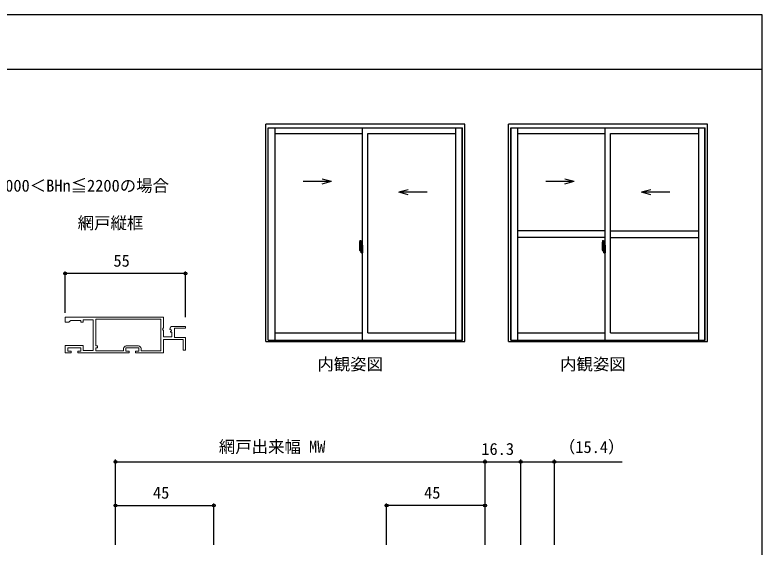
# Model space of a CAD drawing. Units: millimetres, scale not verified. Extents: x -437 to 438, y -281 to 279.
# Drawn here: x 96.5 to 438.2, y 0.2 to 243.7 of the extents above; entities that cross this region are included whole.
import ezdxf
from ezdxf.enums import TextEntityAlignment as Align

# ---------------------------------------------------------------- set-up
doc = ezdxf.new("R2010")
doc.units = ezdxf.units.MM
doc.header["$LTSCALE"] = 2
for name, color, linetype in [('0-1_USER1', 3, 'Continuous'), ('0-6_YKK_A1', 4, 'Continuous'), ('0-7_YKK_D', 6, 'Continuous'), ('0-8_YKK_ZWAK', 7, 'Continuous')]:
    doc.layers.add(name, color=color, linetype=linetype)
doc.layers.add('0-2_YKK_11', color=7, linetype='Continuous', lineweight=18)
doc.styles.add('ＭＳ ゴシック', font='')
doc.styles.get('ＭＳ ゴシック').set_extended_font_data('MS Gothic')

msp = doc.modelspace()

# ---------------------------------------------------------------- linework, layer by layer
at = {"layer": '0-2_YKK_11'}
msp.add_line((153, 92.253), (147.4, 92.253), dxfattribs=at)
for points in [[(164.5, 105.353), (119.5, 105.353), (119.5, 103.153), (121.2, 103.153), (121.5, 103.453), (122, 103.953), (126.7, 103.953), (126.7, 103.153), (127.7, 103.153), (127.7, 104.253), (132.3, 104.253), (132.3, 90.153), (127.7, 90.153), (127.7, 92.453), (119.5, 92.453), (119.5, 89.053), (122.2, 89.053), (122.2, 89.853), (120.7, 89.853), (120.7, 91.353), (126.7, 91.353), (126.7, 89.853), (125.2, 89.853), (125.2, 89.053), (148.7, 89.053), (148.7, 89.853), (147.2, 89.853), (147.2, 91.353), (153.2, 91.353), (153.2, 89.853), (151.7, 89.853), (151.7, 89.053), (164.5, 89.053), (164.5, 95.253), (173.5, 95.253), (173.5, 90.253), (174.5, 90.253), (174.5, 96.153), (169.4, 96.153), (169.4, 100.353)], [(133.5, 104.453), (163.2, 104.453), (163.2, 90.053), (154.2, 90.053), (154.2, 91.053)], [(146.2, 91.053), (146.2, 90.053), (133.5, 90.053), (133.5, 91.353), (134.3, 91.353), (134.3, 92.253), (133.5, 92.253), (133.5, 104.453)], [(167.301, 99.971), (167.552, 99.76), (167.871, 99.845), (168.141, 99.377), (167.576, 98.812), (167.683, 98.553), (168.3, 98.553), (168.3, 96.353), (164.5, 96.353), (164.5, 99.353), (164.2, 99.653), (164.047, 99.982), (164.5, 100.522), (164.5, 105.353)], [(169.4, 100.353), (174.5, 100.353), (174.5, 101.153), (168.595, 101.153)]]:
    msp.add_lwpolyline(points, dxfattribs=at)
for centre, radius, start, end in [((168.595, 99.853), 1.3, 89.99998, 174.7841), ((147.4, 91.053), 1.2, 90.00001, 179.99999), ((153, 91.053), 1.2, 0.00001, 89.99999)]:
    msp.add_arc(centre, radius, start, end, dxfattribs=at)
at = {"layer": '0-6_YKK_A1'}
for p, q in [((302.2, 193.7), (211.2, 193.7)), ((211.2, 94.27), (211.2, 193.7)), ((212.26, 94.95), (212.26, 191.965)), ((212.26, 191.965), (301.14, 191.965)), ((212.385, 94.95), (212.385, 191.965)), ((215.335, 191.965), (215.335, 94.95)), ((255.45, 94.95), (255.45, 191.965)), ((298.065, 191.965), (298.065, 94.95)), ((301.015, 94.95), (301.015, 191.965)), ((301.14, 94.947), (301.14, 191.965)), ((302.2, 94.27), (302.2, 193.7)), ((413.2, 193.7), (322.2, 193.7)), ((322.2, 94.27), (322.2, 193.7)), ((323.26, 94.95), (323.26, 191.965)), ((323.26, 191.965), (412.14, 191.965)), ((323.385, 94.95), (323.385, 191.965)), ((326.335, 191.965), (326.335, 94.95)), ((366.45, 94.95), (366.45, 191.965)), ((409.065, 191.965), (409.065, 94.95)), ((412.015, 94.95), (412.015, 191.965)), ((412.14, 94.947), (412.14, 191.965)), ((413.2, 94.27), (413.2, 193.7)), ((215.335, 189.465), (255.45, 189.465)), ((257.95, 98.3), (257.95, 189.465)), ((257.95, 189.465), (298.065, 189.465)), ((301.015, 189.465), (301.14, 189.465)), ((326.335, 189.465), (366.45, 189.465)), ((368.95, 98.3), (368.95, 189.465)), ((368.95, 189.465), (409.065, 189.465)), ((412.015, 189.465), (412.14, 189.465)), ((228.355, 167.56), (241.295, 167.56)), ((237.062, 168.694), (241.295, 167.56)), ((237.062, 166.425), (241.295, 167.56)), ((339.355, 167.56), (352.295, 167.56)), ((348.062, 168.694), (352.295, 167.56)), ((348.062, 166.425), (352.295, 167.56)), ((276.338, 163.694), (272.105, 162.56)), ((285.045, 162.56), (272.105, 162.56)), ((276.338, 161.425), (272.105, 162.56)), ((387.338, 163.694), (383.105, 162.56)), ((396.045, 162.56), (383.105, 162.56)), ((387.338, 161.425), (383.105, 162.56)), ((366.45, 144.875), (326.335, 144.875)), ((368.95, 144.875), (409.065, 144.875)), ((254.291, 140.509), (254.724, 140.524)), ((254.75, 140.499), (254.75, 137.24)), ((366.45, 141.875), (326.335, 141.875)), ((365.291, 140.509), (365.724, 140.524)), ((365.75, 140.499), (365.75, 137.24)), ((368.95, 141.875), (409.065, 141.875)), ((254.05, 138.255), (254.05, 136.038)), ((254.638, 137.392), (254.25, 137.392)), ((254.25, 136.333), (254.25, 137.392)), ((254.275, 137.32), (254.638, 137.32)), ((254.275, 136.34), (254.275, 137.32)), ((254.56, 136.943), (254.56, 136.125)), ((254.735, 136.943), (254.56, 136.943)), ((254.575, 136.498), (254.575, 136.696)), ((254.675, 137.115), (254.675, 137.165)), ((254.675, 136.943), (254.675, 136.721)), ((254.75, 136.824), (254.675, 136.824)), ((254.735, 137.24), (254.735, 136.943)), ((254.75, 137.24), (254.735, 137.24)), ((254.75, 137.28), (254.75, 136.721)), ((254.75, 136.721), (254.75, 137.073)), ((254.75, 136.782), (254.75, 137.017)), ((254.775, 137.098), (254.875, 137.1)), ((254.875, 138.205), (254.875, 137.3)), ((255, 137.3), (254.875, 137.3)), ((254.875, 136.933), (254.875, 137.246)), ((255.025, 137.275), (254.899, 137.271)), ((254.9, 137.275), (254.9, 137.3)), ((255.025, 137.275), (254.9, 137.275)), ((254.923, 136.859), (254.923, 136.191)), ((255, 138.255), (254.925, 138.255)), ((254.935, 136.859), (254.935, 135.842)), ((255.42, 136.899), (254.96, 136.883)), ((255, 138.255), (255, 137.3)), ((255, 138.23), (255.025, 138.23)), ((255.025, 138.26), (255.45, 138.275)), ((255.025, 138.26), (255.025, 137.275)), ((255.025, 138.23), (255.025, 137.275)), ((255.105, 137.015), (255.105, 136.945)), ((255.29, 137.04), (255.13, 137.04)), ((255.13, 136.92), (255.29, 136.92)), ((255.315, 137.015), (255.315, 136.945)), ((255.435, 136.885), (255.435, 135.816)), ((255.435, 136.885), (255.435, 136.879)), ((255.45, 138.275), (255.45, 134.775)), ((365.05, 138.255), (365.05, 136.038)), ((365.638, 137.392), (365.25, 137.392)), ((365.25, 136.333), (365.25, 137.392)), ((365.275, 137.32), (365.638, 137.32)), ((365.275, 136.34), (365.275, 137.32)), ((365.56, 136.943), (365.56, 136.125)), ((365.735, 136.943), (365.56, 136.943)), ((365.575, 136.498), (365.575, 136.696)), ((365.675, 137.115), (365.675, 137.165)), ((365.675, 136.943), (365.675, 136.721)), ((365.75, 136.824), (365.675, 136.824)), ((365.735, 137.24), (365.735, 136.943)), ((365.75, 137.24), (365.735, 137.24)), ((365.75, 137.28), (365.75, 136.721)), ((365.75, 136.721), (365.75, 137.073)), ((365.75, 136.782), (365.75, 137.017)), ((365.775, 137.098), (365.875, 137.1)), ((365.875, 138.205), (365.875, 137.3)), ((366, 137.3), (365.875, 137.3)), ((365.875, 136.933), (365.875, 137.246)), ((366.025, 137.275), (365.899, 137.271)), ((365.9, 137.275), (365.9, 137.3)), ((366.025, 137.275), (365.9, 137.275)), ((365.923, 136.859), (365.923, 136.191)), ((366, 138.255), (365.925, 138.255)), ((365.935, 136.859), (365.935, 135.842)), ((366.42, 136.899), (365.96, 136.883)), ((366, 138.255), (366, 137.3)), ((366, 138.23), (366.025, 138.23)), ((366.025, 138.26), (366.45, 138.275)), ((366.025, 138.26), (366.025, 137.275)), ((366.025, 138.23), (366.025, 137.275)), ((366.105, 137.015), (366.105, 136.945)), ((366.29, 137.04), (366.13, 137.04)), ((366.13, 136.92), (366.29, 136.92)), ((366.315, 137.015), (366.315, 136.945)), ((366.435, 136.885), (366.435, 135.816)), ((366.435, 136.885), (366.435, 136.879)), ((366.45, 138.275), (366.45, 134.775)), ((254.906, 136.525), (253.87, 136.525)), ((253.887, 136.525), (255.214, 136.525)), ((254.098, 135.988), (254.305, 135.981)), ((254.25, 136.33), (254.25, 136.333)), ((254.251, 136.283), (254.25, 136.33)), ((254.251, 136.293), (254.25, 136.33)), ((254.305, 136.153), (254.305, 135.981)), ((254.52, 136.153), (254.305, 136.153)), ((254.34, 136.084), (254.305, 136.084)), ((254.34, 136.036), (254.575, 136.036)), ((254.34, 135.905), (254.34, 136.036)), ((254.34, 135.89), (254.34, 135.905)), ((254.34, 135.89), (254.629, 135.89)), ((254.45, 135.637), (254.45, 135.587)), ((254.638, 135.587), (254.45, 135.587)), ((254.475, 135.662), (254.638, 135.662)), ((254.52, 136.16), (254.52, 136.125)), ((254.56, 136.16), (254.52, 136.16)), ((254.575, 136.611), (254.56, 136.611)), ((254.575, 136.497), (254.575, 136.498)), ((254.575, 136.497), (254.675, 136.497)), ((254.575, 136.423), (254.575, 136.497)), ((254.575, 136.423), (254.675, 136.423)), ((254.575, 136.377), (254.575, 136.423)), ((254.575, 136.377), (254.675, 136.377)), ((254.575, 136.184), (254.575, 136.377)), ((254.575, 136.184), (254.675, 136.184)), ((254.575, 136.129), (254.575, 136.184)), ((254.575, 136.129), (254.675, 136.129)), ((254.575, 136.125), (254.575, 136.129)), ((254.6, 136.525), (255.624, 136.525)), ((254.675, 136.084), (254.663, 136.084)), ((254.845, 136.498), (254.675, 136.498)), ((254.675, 136.497), (254.675, 136.498)), ((254.675, 136.497), (254.675, 135.699)), ((254.675, 136.423), (254.675, 136.497)), ((254.675, 136.377), (254.675, 136.423)), ((254.675, 136.184), (254.675, 136.377)), ((254.675, 136.354), (254.675, 136.084)), ((254.675, 136.129), (254.675, 136.184)), ((254.675, 136.125), (254.675, 136.129)), ((254.675, 136.125), (254.675, 135.994)), ((254.675, 135.994), (254.675, 135.982)), ((254.675, 135.982), (254.675, 135.93)), ((254.75, 135.977), (254.75, 136.498)), ((254.75, 136.498), (254.75, 135.699)), ((254.875, 135.95), (254.775, 135.952)), ((254.875, 135.804), (254.875, 136.117)), ((254.875, 134.845), (254.875, 135.75)), ((255, 135.75), (254.875, 135.75)), ((255.025, 135.775), (254.899, 135.779)), ((254.9, 135.775), (254.9, 135.75)), ((255.025, 135.775), (254.9, 135.775)), ((255, 134.795), (254.925, 134.795)), ((254.96, 135.817), (255.42, 135.801)), ((255, 135.925), (255, 135.868)), ((255, 134.795), (255, 135.75)), ((255, 134.82), (255.025, 134.82)), ((255.375, 135.95), (255.025, 135.95)), ((255.025, 135.843), (255.375, 135.843)), ((255.025, 134.82), (255.025, 135.775)), ((255.4, 135.925), (255.4, 135.868)), ((255.45, 136.663), (255.435, 136.663)), ((255.45, 136.338), (255.435, 136.338)), ((365.906, 136.525), (364.87, 136.525)), ((364.887, 136.525), (366.214, 136.525)), ((365.098, 135.988), (365.305, 135.981)), ((365.25, 136.33), (365.25, 136.333)), ((365.251, 136.283), (365.25, 136.33)), ((365.251, 136.293), (365.25, 136.33)), ((365.305, 136.153), (365.305, 135.981)), ((365.52, 136.153), (365.305, 136.153)), ((365.34, 136.084), (365.305, 136.084)), ((365.34, 136.036), (365.575, 136.036)), ((365.34, 135.905), (365.34, 136.036)), ((365.34, 135.89), (365.34, 135.905)), ((365.34, 135.89), (365.629, 135.89)), ((365.45, 135.637), (365.45, 135.587)), ((365.638, 135.587), (365.45, 135.587)), ((365.475, 135.662), (365.638, 135.662)), ((365.52, 136.16), (365.52, 136.125)), ((365.56, 136.16), (365.52, 136.16)), ((365.575, 136.611), (365.56, 136.611)), ((365.575, 136.497), (365.575, 136.498)), ((365.575, 136.497), (365.675, 136.497)), ((365.575, 136.423), (365.575, 136.497)), ((365.575, 136.423), (365.675, 136.423)), ((365.575, 136.377), (365.575, 136.423)), ((365.575, 136.377), (365.675, 136.377)), ((365.575, 136.184), (365.575, 136.377)), ((365.575, 136.184), (365.675, 136.184)), ((365.575, 136.129), (365.575, 136.184)), ((365.575, 136.129), (365.675, 136.129)), ((365.575, 136.125), (365.575, 136.129)), ((365.6, 136.525), (366.624, 136.525)), ((365.675, 136.084), (365.663, 136.084)), ((365.845, 136.498), (365.675, 136.498)), ((365.675, 136.497), (365.675, 136.498)), ((365.675, 136.497), (365.675, 135.699)), ((365.675, 136.423), (365.675, 136.497)), ((365.675, 136.377), (365.675, 136.423)), ((365.675, 136.184), (365.675, 136.377)), ((365.675, 136.354), (365.675, 136.084)), ((365.675, 136.129), (365.675, 136.184)), ((365.675, 136.125), (365.675, 136.129)), ((365.675, 136.125), (365.675, 135.994)), ((365.675, 135.994), (365.675, 135.982)), ((365.675, 135.982), (365.675, 135.93)), ((365.75, 135.977), (365.75, 136.498)), ((365.75, 136.498), (365.75, 135.699)), ((365.875, 135.95), (365.775, 135.952)), ((365.875, 135.804), (365.875, 136.117)), ((365.875, 134.845), (365.875, 135.75)), ((366, 135.75), (365.875, 135.75)), ((366.025, 135.775), (365.899, 135.779)), ((365.9, 135.775), (365.9, 135.75)), ((366.025, 135.775), (365.9, 135.775)), ((366, 134.795), (365.925, 134.795)), ((365.96, 135.817), (366.42, 135.801)), ((366, 135.925), (366, 135.868)), ((366, 134.795), (366, 135.75)), ((366, 134.82), (366.025, 134.82)), ((366.375, 135.95), (366.025, 135.95)), ((366.025, 135.843), (366.375, 135.843)), ((366.025, 134.82), (366.025, 135.775)), ((366.4, 135.925), (366.4, 135.868)), ((366.45, 136.663), (366.435, 136.663)), ((366.45, 136.338), (366.435, 136.338)), ((215.335, 98.3), (255.45, 98.3)), ((257.95, 98.3), (298.065, 98.3)), ((326.335, 98.3), (366.45, 98.3)), ((368.95, 98.3), (409.065, 98.3)), ((211.2, 94.27), (302.2, 94.27)), ((212.26, 94.95), (301.14, 94.95)), ((322.2, 94.27), (413.2, 94.27)), ((323.26, 94.95), (412.14, 94.95))]:
    msp.add_line(p, q, dxfattribs=at)
for points in [[(254.675, 137.282), (254.675, 136.943), (254.675, 136.721)], [(254.675, 136.721), (254.845, 136.721), (254.845, 136.523)], [(254.923, 136.859), (254.923, 136.859), (254.914, 136.861), (254.904, 136.866), (254.892, 136.879), (254.879, 136.905), (254.875, 136.933)], [(365.675, 137.282), (365.675, 136.943), (365.675, 136.721)], [(365.675, 136.721), (365.845, 136.721), (365.845, 136.523)], [(365.923, 136.859), (365.923, 136.859), (365.914, 136.861), (365.904, 136.866), (365.892, 136.879), (365.879, 136.905), (365.875, 136.933)], [(254.34, 136.036), (254.34, 136.125), (254.575, 136.125), (254.675, 136.125)], [(254.45, 135.587), (254.428, 135.617), (254.417, 135.634)], [(254.672, 135.914), (254.669, 135.908), (254.664, 135.903), (254.653, 135.895), (254.638, 135.89), (254.621, 135.89), (254.61, 135.892), (254.599, 135.895), (254.575, 135.905), (254.575, 135.905)], [(254.675, 136.523), (254.845, 136.523), (254.845, 136.498)], [(254.875, 136.117), (254.875, 136.126), (254.883, 136.155), (254.89, 136.167), (254.899, 136.179), (254.907, 136.186), (254.918, 136.19), (254.923, 136.191)], [(255.025, 135.775), (255.025, 134.79), (255.45, 134.775)], [(365.34, 136.036), (365.34, 136.125), (365.575, 136.125), (365.675, 136.125)], [(365.45, 135.587), (365.428, 135.617), (365.417, 135.634)], [(365.672, 135.914), (365.669, 135.908), (365.664, 135.903), (365.653, 135.895), (365.638, 135.89), (365.621, 135.89), (365.61, 135.892), (365.599, 135.895), (365.575, 135.905), (365.575, 135.905)], [(365.675, 136.523), (365.845, 136.523), (365.845, 136.498)], [(365.875, 136.117), (365.875, 136.126), (365.883, 136.155), (365.89, 136.167), (365.899, 136.179), (365.907, 136.186), (365.918, 136.19), (365.923, 136.191)], [(366.025, 135.775), (366.025, 134.79), (366.45, 134.775)]]:
    msp.add_lwpolyline(points, dxfattribs=at)
for centre, radius, start, end in [((267.3, 138.214), 13.25, 170.20654, 179.82143), ((254.292, 140.459), 0.05, 92, 170.20654), ((254.725, 140.499), 0.025, 0, 92), ((378.3, 138.214), 13.25, 170.20654, 179.82143), ((365.292, 140.459), 0.05, 92, 170.20654), ((365.725, 140.499), 0.025, 0, 92), ((254.275, 137.345), 0.025, 180, 270), ((254.638, 137.28), 0.113, 0, 90), ((254.638, 137.282), 0.0375, 0, 90), ((254.775, 137.073), 0.025, 91, 180), ((254.925, 138.205), 0.05, 90, 180), ((254.9, 137.246), 0.025, 91.99999, 180), ((254.96, 136.858), 0.0254, 88.99206, 157.90245), ((255.13, 137.015), 0.025, 90, 180), ((255.13, 136.945), 0.025, 180, 270), ((255.29, 137.015), 0.025, 0, 90), ((255.29, 136.945), 0.025, 270, 0), ((365.275, 137.345), 0.025, 180, 270), ((365.638, 137.28), 0.113, 0, 90), ((365.638, 137.282), 0.0375, 0, 90), ((365.775, 137.073), 0.025, 91, 180), ((365.925, 138.205), 0.05, 90, 180), ((365.9, 137.246), 0.025, 91.99999, 180), ((365.96, 136.858), 0.0254, 88.99206, 157.90245), ((366.13, 137.015), 0.025, 90, 180), ((366.13, 136.945), 0.025, 180, 270), ((366.29, 137.015), 0.025, 0, 90), ((366.29, 136.945), 0.025, 270, 0), ((254.1, 136.038), 0.05, 180, 268), ((255.726, 136.331), 1.476, 179.91894, 190.81318), ((255.558, 136.272), 1.307, 179.5362, 192.85144), ((255.747, 136.3), 1.472, 178.42075, 189.33089), ((255.199, 136.194), 0.933, 188.62914, 193.1575), ((255.558, 136.272), 1.307, 192.85144, 209.23122), ((255.199, 136.194), 0.933, 193.1575, 216.63292), ((255.16, 136.213), 0.88, 189.9821, 192.05297), ((255.16, 136.213), 0.88, 192.05297, 218.82619), ((254.475, 135.637), 0.025, 90, 180), ((254.58, 136.13), 0.095, 266.91231, 356.7406), ((254.638, 135.699), 0.0375, 270, 0), ((254.638, 135.699), 0.113, 270, 0), ((254.775, 135.977), 0.025, 180, 269.00002), ((254.9, 135.804), 0.025, 180, 268.00001), ((254.925, 134.845), 0.05, 180, 270), ((254.96, 135.843), 0.0256, 202.43823, 270.66726), ((255.025, 135.925), 0.025, 90, 180), ((255.025, 135.868), 0.025, 180, 270), ((255.375, 135.925), 0.025, 0, 90), ((255.375, 135.868), 0.025, 270, 0), ((365.1, 136.038), 0.05, 180, 268), ((366.726, 136.331), 1.476, 179.91894, 190.81318), ((366.558, 136.272), 1.307, 179.5362, 192.85144), ((366.747, 136.3), 1.472, 178.42075, 189.33089), ((366.199, 136.194), 0.933, 188.62914, 193.1575), ((366.558, 136.272), 1.307, 192.85144, 209.23122), ((366.199, 136.194), 0.933, 193.1575, 216.63292), ((366.16, 136.213), 0.88, 189.9821, 192.05297), ((366.16, 136.213), 0.88, 192.05297, 218.82619), ((365.475, 135.637), 0.025, 90, 180), ((365.58, 136.13), 0.095, 266.91231, 356.7406), ((365.638, 135.699), 0.0375, 270, 0), ((365.638, 135.699), 0.113, 270, 0), ((365.775, 135.977), 0.025, 180, 269.00002), ((365.9, 135.804), 0.025, 180, 268.00001), ((365.925, 134.845), 0.05, 180, 270), ((365.96, 135.843), 0.0256, 202.43823, 270.66726), ((366.025, 135.925), 0.025, 90, 180), ((366.025, 135.868), 0.025, 180, 270), ((366.375, 135.925), 0.025, 0, 90), ((366.375, 135.868), 0.025, 270, 0)]:
    msp.add_arc(centre, radius, start, end, dxfattribs=at)
for centre, major_axis, ratio, start_param, end_param in [((254.675, 136.696), (-0.1, 0), 0.251336, 4.712389, 6.2831853), ((254.96, 136.858), (-0.0236, 0.0086), 0.995692, 6.2803203, 6.6313047), ((255.42, 136.884), (0.0106, 0.011), 0.965668, 5.4977978, 7.1034794), ((365.675, 136.696), (-0.1, 0), 0.251336, 4.712389, 6.2831853), ((365.96, 136.858), (-0.0236, 0.0086), 0.995692, 6.2803203, 6.6313047), ((366.42, 136.884), (0.0106, 0.011), 0.965668, 5.4977978, 7.1034794), ((254.675, 136.498), (-0.1, 0), 0.251336, 4.712389, 6.2831853), ((254.575, 135.93), (-0.1, 0), 0.637322, 2.8889124, 3.1415927), ((254.96, 135.842), (0.0236, 0.0086), 0.995692, 2.7934732, 3.1444576), ((255.42, 135.816), (-0.0106, 0.011), 0.965668, 2.3212985, 3.9269802), ((365.675, 136.498), (-0.1, 0), 0.251336, 4.712389, 6.2831853), ((365.575, 135.93), (-0.1, 0), 0.637322, 2.8889124, 3.1415927), ((365.96, 135.842), (0.0236, 0.0086), 0.995692, 2.7934732, 3.1444576), ((366.42, 135.816), (-0.0106, 0.011), 0.965668, 2.3212985, 3.9269802)]:
    msp.add_ellipse(centre, major_axis=major_axis, ratio=ratio, start_param=start_param, end_param=end_param, dxfattribs=at)
at = {"layer": '0-7_YKK_D'}
for p, q in [((119.5, 107.353), (119.5, 126.353)), ((174.5, 125.353), (119.5, 125.353)), ((174.5, 105.353), (174.5, 126.353)), ((142.498, 1.203), (142.498, 40.203)), ((142.498, 39.203), (311.502, 39.203)), ((311.502, 1.203), (311.502, 40.203)), ((311.502, 1.203), (311.502, 40.203)), ((311.502, 39.203), (327.8, 39.203)), ((327.8, 1.203), (327.8, 40.203)), ((327.8, 1.203), (327.8, 40.203)), ((343.2, 1.203), (343.2, 40.203)), ((142.498, 1.203), (142.498, 20.203)), ((142.498, 19.203), (187.5, 19.203)), ((187.5, 1.203), (187.5, 20.203)), ((266.5, 1.203), (266.5, 20.203)), ((311.502, 19.203), (266.5, 19.203)), ((311.502, 1.203), (311.502, 20.203))]:
    msp.add_line(p, q, dxfattribs=at)
msp.add_lwpolyline([(327.8, 39.203), (343.2, 39.203), (374.276, 39.203)], dxfattribs=at)
for centre in [(119.5, 125.353), (174.5, 125.353), (142.498, 39.203), (311.502, 39.203), (311.502, 39.203), (327.8, 39.203), (327.8, 39.203), (343.2, 39.203), (142.498, 19.203), (187.5, 19.203), (266.5, 19.203), (311.502, 19.203)]:
    msp.add_circle(centre, 0.637, dxfattribs=at)
at = {"layer": '0-8_YKK_ZWAK'}
for p, q in [((438.2, 243.7), (-436.8, 243.7)), ((438.2, 218.7), (-436.8, 218.7))]:
    msp.add_line(p, q, dxfattribs=at)
msp.add_lwpolyline([(-436.8, -281.3), (438.2, -281.3), (438.2, 243.7)], dxfattribs=at)

# ---------------------------------------------------------------- texts
at = {"layer": '0-1_USER1', "style": 'ＭＳ ゴシック'}
for s, p in [('2000＜BHn≦2200の場合', (88.3, 161.179)), ('網戸縦框', (125.203, 144.094)), ('内観姿図', (234.818, 79.491)), ('内観姿図', (345.818, 79.491))]:
    msp.add_text(s, height=5.499, dxfattribs=at).set_placement(p, align=Align.BOTTOM_LEFT)
at = {"layer": '0-7_YKK_D', "style": 'ＭＳ ゴシック'}
for s, p in [('55', (141.545, 126.853)), ('網戸出来幅 MW', (189.756, 41.683)), ('（15.4）', (345.29, 41.597)), ('16.3', (309.812, 40.703)), ('45', (159.63, 20.703)), ('45', (283.632, 20.703))]:
    msp.add_text(s, height=5.499, dxfattribs=at).set_placement(p, align=Align.BOTTOM_LEFT)

doc.saveas('drawing.dxf')
